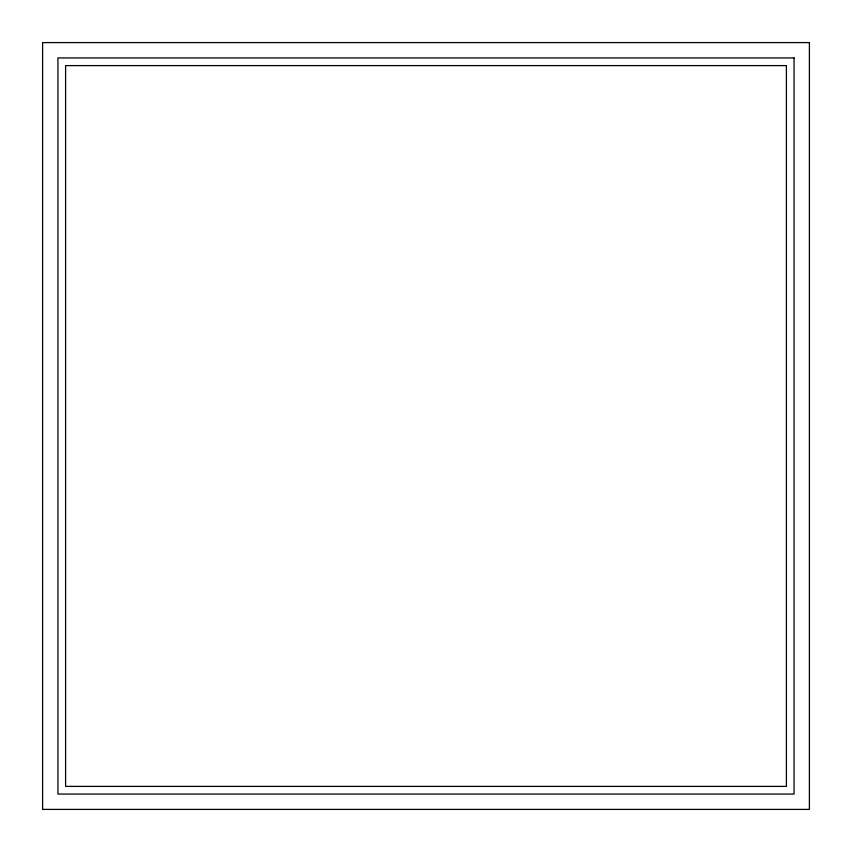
<?xml version="1.0" encoding="UTF-8"?>
<svg xmlns="http://www.w3.org/2000/svg" width="852" height="852" viewBox="0 0 852 852"><rect width="100%" height="100%" fill="white"/><g stroke="black" fill="none" stroke-linecap="round" stroke-linejoin="round"><path stroke-width="1.28" d="M809.4 42.6L42.6 42.6L42.6 809.4L809.4 809.4L809.4 42.6M794.064 57.936L57.936 57.936L57.936 794.064L794.064 794.064L794.064 57.936M786.396 65.604L65.604 65.604L65.604 786.396L786.396 786.396L786.396 65.604"/></g></svg>
